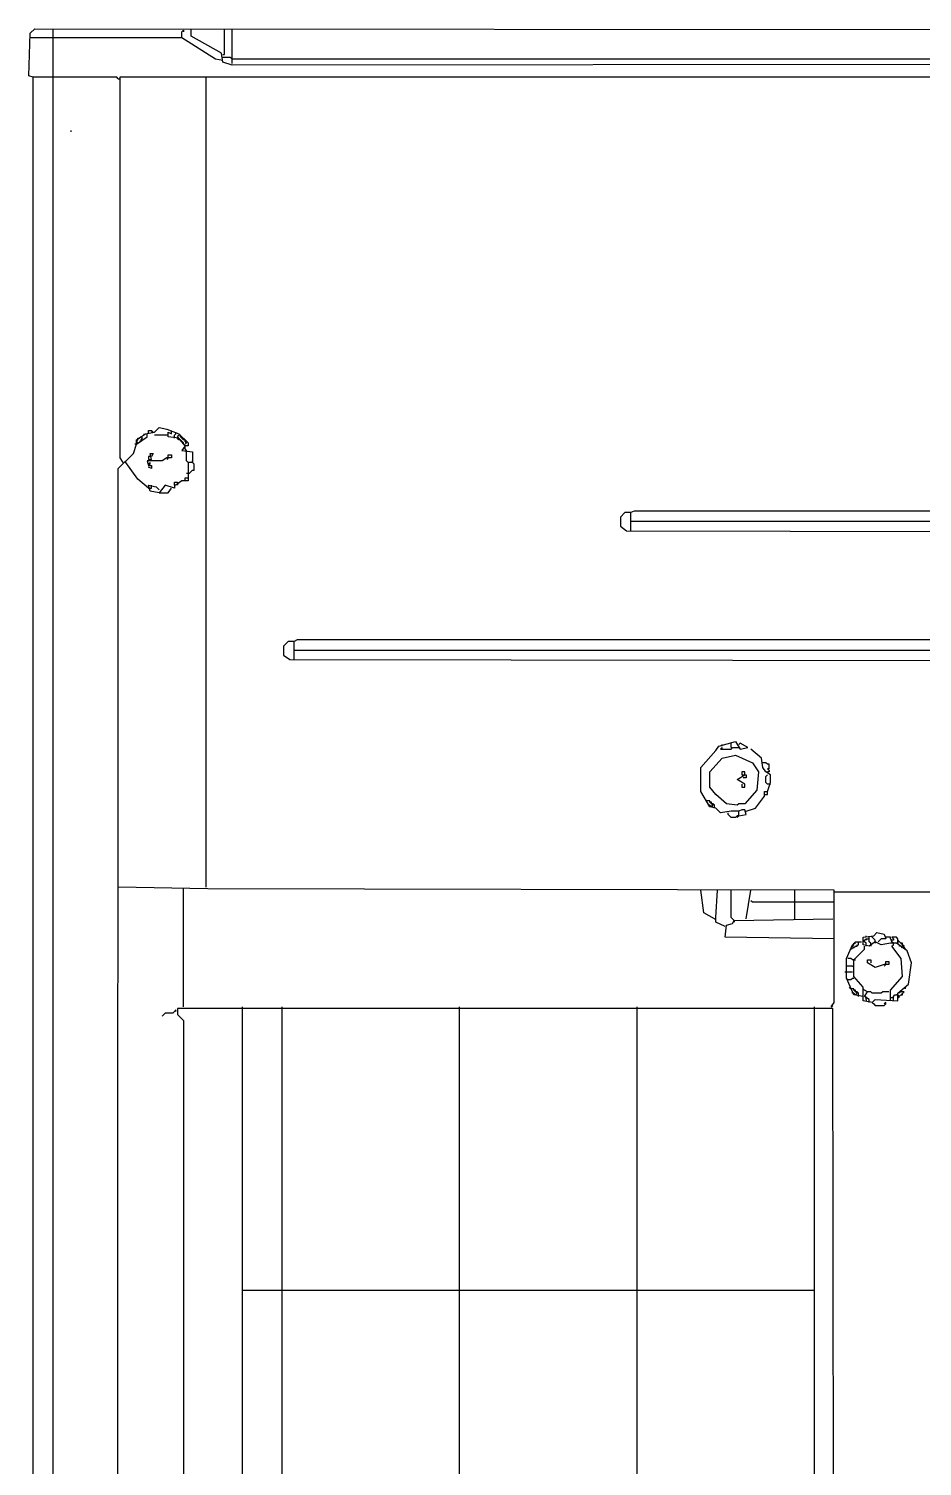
# Model space of a CAD drawing. Extents: x 3792242 to 5145247, y -1546315 to -1031918.
# Drawn here: x 3907536 to 3907952, y -1521974 to -1521304 of the extents above; entities that cross this region are included whole.
import ezdxf

# ---------------------------------------------------------------- set-up
doc = ezdxf.new("R2010")
doc.units = 0
doc.header["$MEASUREMENT"] = 0
doc.layers.add('ZZ-chladenie', color=133, linetype='CONTINUOUS')

msp = doc.modelspace()

# ---------------------------------------------------------------- linework, layer by layer
at = {"layer": 'ZZ-chladenie'}
for p, q in [((3907535.722, -1521326.171), (3907536.429, -1521306.386)), ((3907536.429, -1521306.386), (3907538.549, -1521304.266)), ((3907538.549, -1521304.266), (3908468.447, -1521304.973)), ((3907547.028, -1522613.77), (3907547.028, -1521304.266)), ((3907607.09, -1521305.679), (3907607.797, -1521304.973)), ((3907607.09, -1521308.506), (3907607.09, -1521305.679)), ((3907607.797, -1521304.973), (3907607.797, -1521305.679)), ((3907611.33, -1521304.973), (3907611.33, -1521304.266)), ((3907611.33, -1521307.799), (3907611.33, -1521304.973)), ((3907625.462, -1521315.572), (3907611.33, -1521307.799)), ((3907626.875, -1521316.279), (3907626.875, -1521304.266)), ((3907630.408, -1521320.518), (3907630.408, -1521304.266)), ((3907547.028, -1521308.506), (3907536.429, -1521308.506)), ((3907607.09, -1521308.506), (3907547.028, -1521308.506)), ((3907622.636, -1521318.399), (3907607.09, -1521308.506)), ((3907626.168, -1521319.105), (3907622.636, -1521318.399)), ((3907626.168, -1521319.812), (3907625.462, -1521315.572)), ((3907626.168, -1521316.279), (3907626.875, -1521316.279)), ((3907629.702, -1521317.692), (3907626.168, -1521317.692)), ((3907630.408, -1521321.225), (3907626.168, -1521319.812)), ((3907630.408, -1521318.399), (3907629.702, -1521317.692)), ((3908374.468, -1521318.399), (3907630.408, -1521318.399)), ((3908374.468, -1521320.518), (3907630.408, -1521321.225)), ((3907537.843, -1521326.878), (3907535.722, -1521326.171)), ((3907547.028, -1521326.878), (3907537.843, -1521326.878)), ((3907537.843, -1522613.77), (3907537.843, -1521326.878)), ((3907576.706, -1521326.878), (3907547.028, -1521326.878)), ((3907577.413, -1521327.584), (3907576.706, -1521326.878)), ((3907577.413, -1521327.584), (3907578.119, -1521327.584)), ((3908387.187, -1521326.878), (3907578.119, -1521326.878)), ((3907578.119, -1521326.878), (3907578.119, -1521504.237)), ((3907618.396, -1521704.207), (3907618.396, -1521326.878)), ((3907555.508, -1521352.316), (3907555.508, -1521351.609)), ((3907585.892, -1521495.758), (3907590.131, -1521492.931)), ((3907585.892, -1521497.877), (3907590.838, -1521494.344)), ((3907585.892, -1521496.464), (3907586.598, -1521495.758)), ((3907585.892, -1521497.877), (3907585.892, -1521495.758)), ((3907586.598, -1521495.758), (3907586.598, -1521495.051)), ((3907586.598, -1521495.051), (3907587.305, -1521495.051)), ((3907588.011, -1521494.344), (3907587.305, -1521495.051)), ((3907588.718, -1521495.051), (3907588.011, -1521494.344)), ((3907588.011, -1521495.758), (3907588.718, -1521495.051)), ((3907588.011, -1521496.464), (3907588.011, -1521495.758)), ((3907589.424, -1521493.638), (3907589.424, -1521492.931)), ((3907590.131, -1521492.931), (3907594.371, -1521492.224)), ((3907590.838, -1521494.344), (3907590.838, -1521492.931)), ((3907591.545, -1521492.931), (3907591.545, -1521491.518)), ((3907591.545, -1521491.518), (3907592.958, -1521491.518)), ((3907592.958, -1521491.518), (3907593.665, -1521492.224)), ((3907593.665, -1521492.224), (3907592.958, -1521492.224)), ((3907594.371, -1521492.224), (3907596.491, -1521490.105)), ((3907600.731, -1521493.638), (3907594.371, -1521493.638)), ((3907596.491, -1521490.105), (3907600.024, -1521490.811)), ((3907600.024, -1521490.811), (3907605.677, -1521492.931)), ((3907600.731, -1521494.344), (3907600.731, -1521492.224)), ((3907600.731, -1521492.224), (3907602.144, -1521492.931)), ((3907605.677, -1521495.051), (3907600.731, -1521494.344)), ((3907602.144, -1521492.931), (3907602.144, -1521491.518)), ((3907603.557, -1521493.638), (3907604.263, -1521492.931)), ((3907603.557, -1521495.051), (3907603.557, -1521493.638)), ((3907604.263, -1521492.931), (3907604.263, -1521492.224)), ((3907604.97, -1521494.344), (3907605.677, -1521493.638)), ((3907605.677, -1521495.051), (3907604.97, -1521494.344)), ((3907605.677, -1521495.758), (3907604.97, -1521495.051)), ((3907605.677, -1521492.931), (3907609.917, -1521497.171)), ((3907606.383, -1521493.638), (3907605.677, -1521493.638)), ((3907608.503, -1521498.584), (3907605.677, -1521495.051)), ((3907606.383, -1521495.758), (3907605.677, -1521495.758)), ((3907606.383, -1521494.344), (3907606.383, -1521493.638)), ((3907607.09, -1521495.051), (3907606.383, -1521494.344)), ((3907607.09, -1521496.464), (3907606.383, -1521495.758)), ((3907607.797, -1521495.758), (3907607.09, -1521495.051)), ((3907608.503, -1521495.758), (3907607.797, -1521495.758)), ((3907608.503, -1521496.464), (3907608.503, -1521495.758)), ((3907577.413, -1521509.183), (3907584.479, -1521502.117)), ((3907584.479, -1521502.117), (3907585.892, -1521497.877)), ((3907585.892, -1521497.877), (3907585.185, -1521497.877)), ((3907586.598, -1521497.171), (3907585.892, -1521496.464)), ((3907585.892, -1521497.877), (3907586.598, -1521497.171)), ((3907587.305, -1521496.464), (3907588.011, -1521496.464)), ((3907592.958, -1521504.944), (3907592.252, -1521502.117)), ((3907592.252, -1521502.117), (3907593.665, -1521502.117)), ((3907593.665, -1521502.117), (3907592.958, -1521503.531)), ((3907607.797, -1521497.171), (3907607.09, -1521496.464)), ((3907608.503, -1521498.584), (3907607.09, -1521500.704)), ((3907607.09, -1521500.704), (3907612.036, -1521501.41)), ((3907607.797, -1521497.877), (3907607.797, -1521497.171)), ((3907608.503, -1521498.584), (3907607.797, -1521497.877)), ((3907609.21, -1521497.171), (3907608.503, -1521496.464)), ((3907608.503, -1521497.877), (3907609.21, -1521497.171)), ((3907608.503, -1521499.997), (3907608.503, -1521498.584)), ((3907609.917, -1521498.584), (3907608.503, -1521498.584)), ((3907609.21, -1521500.704), (3907608.503, -1521499.997)), ((3907609.21, -1521505.65), (3907609.21, -1521500.704)), ((3907609.917, -1521497.171), (3907609.917, -1521498.584)), ((3907612.036, -1521501.41), (3907612.036, -1521506.357)), ((3907576.887, -1522613.77), (3907577.413, -1521509.183)), ((3907578.119, -1521504.237), (3907579.532, -1521506.357)), ((3907580.945, -1521506.357), (3907580.945, -1521505.65)), ((3907586.598, -1521514.129), (3907580.945, -1521506.357)), ((3907597.904, -1521505.65), (3907590.838, -1521505.65)), ((3907590.838, -1521505.65), (3907591.545, -1521507.77)), ((3907592.958, -1521503.531), (3907591.545, -1521503.531)), ((3907591.545, -1521503.531), (3907591.545, -1521504.944)), ((3907591.545, -1521504.944), (3907592.958, -1521504.944)), ((3907592.252, -1521506.357), (3907591.545, -1521507.063)), ((3907591.545, -1521507.063), (3907592.252, -1521507.063)), ((3907591.545, -1521507.77), (3907592.958, -1521507.77)), ((3907592.958, -1521509.183), (3907591.545, -1521508.476)), ((3907592.252, -1521507.063), (3907592.252, -1521506.357)), ((3907592.958, -1521507.77), (3907592.958, -1521509.183)), ((3907600.024, -1521504.237), (3907597.904, -1521505.65)), ((3907600.731, -1521504.237), (3907600.024, -1521504.944)), ((3907602.144, -1521504.237), (3907600.024, -1521504.237)), ((3907600.731, -1521504.237), (3907600.731, -1521502.824)), ((3907600.731, -1521502.824), (3907602.144, -1521502.824)), ((3907602.144, -1521502.824), (3907602.144, -1521504.237)), ((3907609.917, -1521506.357), (3907609.21, -1521505.65)), ((3907612.036, -1521506.357), (3907609.917, -1521506.357)), ((3907609.917, -1521506.357), (3907609.917, -1521514.836)), ((3907612.036, -1521506.357), (3907612.036, -1521505.65)), ((3907612.743, -1521507.063), (3907612.036, -1521506.357)), ((3907612.743, -1521509.89), (3907612.743, -1521507.063)), ((3907591.545, -1521518.369), (3907586.598, -1521514.129)), ((3907603.557, -1521516.956), (3907603.557, -1521515.542)), ((3907603.557, -1521515.542), (3907604.97, -1521515.542)), ((3907607.09, -1521514.836), (3907604.263, -1521516.956)), ((3907604.97, -1521515.542), (3907604.97, -1521516.249)), ((3907609.917, -1521514.836), (3907607.09, -1521514.836)), ((3907608.503, -1521514.836), (3907608.503, -1521513.423)), ((3907608.503, -1521513.423), (3907609.21, -1521513.423)), ((3907609.21, -1521511.303), (3907610.623, -1521511.303)), ((3907609.21, -1521513.423), (3907609.917, -1521513.423)), ((3907610.623, -1521511.303), (3907611.33, -1521510.597)), ((3907611.33, -1521510.597), (3907612.036, -1521509.89)), ((3907612.036, -1521509.89), (3907612.743, -1521509.89)), ((3907592.252, -1521519.782), (3907591.545, -1521516.956)), ((3907591.545, -1521516.956), (3907595.078, -1521517.663)), ((3907591.545, -1521518.369), (3907592.958, -1521518.369)), ((3907596.491, -1521520.489), (3907592.252, -1521519.782)), ((3907592.958, -1521518.369), (3907592.958, -1521516.956)), ((3907595.078, -1521517.663), (3907596.491, -1521519.076)), ((3907599.318, -1521516.956), (3907596.491, -1521520.489)), ((3907596.491, -1521520.489), (3907600.731, -1521520.489)), ((3907603.557, -1521518.369), (3907599.318, -1521516.956)), ((3907600.731, -1521520.489), (3907602.144, -1521518.369)), ((3907604.263, -1521516.956), (3907603.557, -1521516.956)), ((3907603.557, -1521516.956), (3907603.557, -1521518.369)), ((3907604.97, -1521516.249), (3907604.97, -1521516.956)), ((3907817.66, -1521528.968), (3907816.247, -1521529.675)), ((3908189.336, -1521528.968), (3907817.66, -1521528.968)), ((3907813.42, -1521529.675), (3907811.3, -1521531.794)), ((3907811.3, -1521531.794), (3907811.3, -1521536.034)), ((3907816.247, -1521529.675), (3907813.42, -1521529.675)), ((3907816.247, -1521538.154), (3907816.247, -1521529.675)), ((3908190.043, -1521533.915), (3907816.247, -1521533.915)), ((3907811.3, -1521536.034), (3907814.126, -1521538.154)), ((3907814.126, -1521538.154), (3908189.336, -1521538.86)), ((3907660.792, -1521589.03), (3907659.379, -1521589.737)), ((3908346.204, -1521589.03), (3907660.792, -1521589.03)), ((3907656.553, -1521589.737), (3907654.433, -1521591.856)), ((3907654.433, -1521591.856), (3907654.433, -1521596.096)), ((3907654.433, -1521596.096), (3907657.259, -1521598.216)), ((3907659.379, -1521589.737), (3907656.553, -1521589.737)), ((3907659.379, -1521598.216), (3907659.379, -1521589.737)), ((3908346.911, -1521593.976), (3907659.379, -1521593.976)), ((3907657.259, -1521598.216), (3908346.204, -1521598.923)), ((3907857.23, -1521638.493), (3907865.003, -1521636.373)), ((3907865.003, -1521636.373), (3907867.122, -1521639.906)), ((3907848.751, -1521648.385), (3907855.817, -1521640.612)), ((3907855.817, -1521640.612), (3907857.23, -1521638.493)), ((3907858.643, -1521639.199), (3907857.937, -1521639.906)), ((3907857.937, -1521639.906), (3907862.883, -1521639.906)), ((3907858.643, -1521638.493), (3907858.643, -1521637.786)), ((3907858.643, -1521639.906), (3907858.643, -1521639.199)), ((3907858.643, -1521644.146), (3907865.003, -1521642.733)), ((3907862.883, -1521639.199), (3907862.883, -1521637.08)), ((3907862.883, -1521639.906), (3907863.59, -1521639.199)), ((3907863.59, -1521639.199), (3907866.416, -1521639.199)), ((3907865.003, -1521642.733), (3907872.775, -1521646.265)), ((3907867.122, -1521637.08), (3907866.416, -1521637.786)), ((3907870.655, -1521639.199), (3907867.122, -1521637.08)), ((3907867.122, -1521639.906), (3907870.655, -1521639.199)), ((3907877.015, -1521644.146), (3907872.069, -1521639.906)), ((3907848.751, -1521659.691), (3907848.751, -1521648.385)), ((3907852.99, -1521650.505), (3907858.643, -1521644.146)), ((3907872.775, -1521646.265), (3907875.602, -1521650.505)), ((3907877.721, -1521648.385), (3907877.015, -1521644.146)), ((3907879.135, -1521646.265), (3907877.721, -1521646.265)), ((3907879.135, -1521650.505), (3907877.721, -1521648.385)), ((3907879.842, -1521646.972), (3907879.135, -1521646.265)), ((3907880.548, -1521646.972), (3907879.842, -1521646.972)), ((3907880.548, -1521649.092), (3907879.842, -1521649.092)), ((3907879.842, -1521649.092), (3907880.548, -1521649.799)), ((3907880.548, -1521649.092), (3907880.548, -1521646.972)), ((3907880.548, -1521649.799), (3907880.548, -1521650.505)), ((3907852.99, -1521657.571), (3907852.99, -1521650.505)), ((3907865.709, -1521654.038), (3907869.242, -1521651.918)), ((3907869.242, -1521656.158), (3907865.709, -1521654.038)), ((3907869.242, -1521650.505), (3907867.829, -1521650.505)), ((3907867.829, -1521650.505), (3907867.829, -1521651.918)), ((3907867.829, -1521651.918), (3907869.242, -1521651.918)), ((3907867.829, -1521656.158), (3907867.829, -1521657.571)), ((3907869.949, -1521653.332), (3907868.535, -1521653.332)), ((3907869.242, -1521651.918), (3907869.242, -1521650.505)), ((3907869.242, -1521651.918), (3907869.949, -1521651.918)), ((3907869.242, -1521657.571), (3907869.242, -1521656.158)), ((3907869.949, -1521651.918), (3907869.949, -1521653.332)), ((3907875.602, -1521650.505), (3907874.895, -1521658.985)), ((3907881.255, -1521651.918), (3907879.135, -1521650.505)), ((3907879.135, -1521652.625), (3907879.842, -1521651.918)), ((3907879.135, -1521655.451), (3907879.135, -1521652.625)), ((3907879.842, -1521656.158), (3907879.135, -1521655.451)), ((3907880.548, -1521650.505), (3907879.842, -1521650.505)), ((3907879.842, -1521659.691), (3907881.255, -1521655.451)), ((3907880.548, -1521656.158), (3907879.842, -1521656.158)), ((3907880.548, -1521656.158), (3907881.255, -1521656.158)), ((3907881.255, -1521655.451), (3907881.255, -1521651.918)), ((3907852.99, -1521666.757), (3907848.751, -1521659.691)), ((3907851.577, -1521663.93), (3907850.87, -1521663.224)), ((3907855.817, -1521661.104), (3907852.99, -1521657.571)), ((3907860.763, -1521665.344), (3907855.817, -1521661.104)), ((3907867.829, -1521657.571), (3907869.242, -1521657.571)), ((3907874.895, -1521658.985), (3907869.242, -1521665.344)), ((3907874.189, -1521667.464), (3907878.428, -1521661.811)), ((3907878.428, -1521661.811), (3907878.428, -1521659.691)), ((3907878.428, -1521659.691), (3907879.842, -1521659.691)), ((3907878.428, -1521661.104), (3907879.842, -1521661.104)), ((3907879.842, -1521661.104), (3907879.842, -1521659.691)), ((3907852.99, -1521663.93), (3907851.577, -1521663.93)), ((3907852.283, -1521666.051), (3907852.283, -1521665.344)), ((3907852.99, -1521666.051), (3907852.283, -1521666.051)), ((3907852.99, -1521664.637), (3907852.99, -1521663.93)), ((3907853.696, -1521664.637), (3907852.99, -1521664.637)), ((3907853.696, -1521665.344), (3907852.99, -1521664.637)), ((3907853.696, -1521666.757), (3907852.99, -1521666.051)), ((3907855.817, -1521667.464), (3907852.99, -1521666.757)), ((3907853.696, -1521665.344), (3907853.696, -1521664.637)), ((3907854.403, -1521666.051), (3907853.696, -1521665.344)), ((3907854.403, -1521665.344), (3907853.696, -1521665.344)), ((3907854.403, -1521666.051), (3907853.696, -1521666.757)), ((3907853.696, -1521666.757), (3907854.403, -1521666.051)), ((3907855.11, -1521666.051), (3907854.403, -1521665.344)), ((3907855.11, -1521667.464), (3907855.11, -1521666.051)), ((3907857.937, -1521669.583), (3907855.817, -1521667.464)), ((3907862.883, -1521668.877), (3907857.937, -1521669.583)), ((3907865.709, -1521666.051), (3907860.763, -1521665.344)), ((3907861.469, -1521670.29), (3907861.469, -1521669.583)), ((3907866.416, -1521668.877), (3907862.883, -1521668.877)), ((3907866.416, -1521665.344), (3907865.709, -1521666.051)), ((3907869.242, -1521665.344), (3907866.416, -1521665.344)), ((3907867.829, -1521668.17), (3907866.416, -1521668.877)), ((3907866.416, -1521670.996), (3907866.416, -1521668.877)), ((3907869.242, -1521668.17), (3907867.829, -1521668.17)), ((3907869.949, -1521670.29), (3907869.242, -1521668.17)), ((3907869.949, -1521668.877), (3907874.189, -1521667.464)), ((3907862.176, -1521670.996), (3907861.469, -1521670.29)), ((3907862.883, -1521671.703), (3907862.176, -1521670.996)), ((3907865.003, -1521671.703), (3907862.883, -1521671.703)), ((3907865.709, -1521670.996), (3907865.003, -1521671.703)), ((3907866.416, -1521670.996), (3907865.709, -1521671.703)), ((3907866.416, -1521670.996), (3907865.709, -1521670.996)), ((3907866.416, -1521670.996), (3907869.949, -1521670.29)), ((3907619.102, -1521704.914), (3907577.413, -1521704.207)), ((3907607.797, -1521760.03), (3907607.797, -1521704.914)), ((3907910.932, -1521705.621), (3907619.102, -1521704.914)), ((3907850.164, -1521716.22), (3907848.751, -1521705.621)), ((3907855.817, -1521718.339), (3907856.524, -1521705.621)), ((3907862.883, -1521718.339), (3907862.883, -1521705.621)), ((3907869.949, -1521719.046), (3907872.069, -1521705.621)), ((3907892.56, -1521719.046), (3907892.56, -1521705.621)), ((3907910.932, -1521757.91), (3907910.932, -1521705.621)), ((3907910.932, -1521706.327), (3908385.774, -1521706.327)), ((3907855.11, -1521719.046), (3907850.164, -1521716.22)), ((3907872.775, -1521711.273), (3907872.069, -1521710.567)), ((3907892.56, -1521711.273), (3907872.775, -1521711.273)), ((3907910.932, -1521711.273), (3907892.56, -1521711.273)), ((3907855.11, -1521719.046), (3907855.817, -1521719.046)), ((3907855.817, -1521720.46), (3907855.817, -1521718.339)), ((3907860.056, -1521722.579), (3907855.817, -1521720.46)), ((3907860.056, -1521727.526), (3907860.763, -1521721.873)), ((3907860.763, -1521721.873), (3907863.59, -1521721.166)), ((3907863.59, -1521719.046), (3907862.883, -1521718.339)), ((3907864.296, -1521719.753), (3907863.59, -1521719.046)), ((3907863.59, -1521721.166), (3907864.296, -1521719.753)), ((3907864.296, -1521719.753), (3907910.226, -1521719.046)), ((3907864.296, -1521719.753), (3907864.296, -1521720.46)), ((3907910.932, -1521728.232), (3907860.056, -1521727.526)), ((3907919.412, -1521731.059), (3907920.825, -1521729.646)), ((3907920.825, -1521729.646), (3907923.651, -1521729.646)), ((3907922.238, -1521731.059), (3907922.238, -1521729.646)), ((3907924.358, -1521727.526), (3907929.304, -1521726.819)), ((3907924.358, -1521731.059), (3907924.358, -1521727.526)), ((3907925.064, -1521728.939), (3907925.771, -1521728.232)), ((3907925.064, -1521729.646), (3907925.064, -1521728.939)), ((3907925.771, -1521730.352), (3907925.064, -1521729.646)), ((3907925.771, -1521727.526), (3907925.771, -1521726.819)), ((3907925.771, -1521728.232), (3907925.771, -1521728.939)), ((3907925.771, -1521728.232), (3907927.184, -1521728.232)), ((3907927.184, -1521728.232), (3907927.184, -1521727.526)), ((3907927.184, -1521729.646), (3907927.184, -1521728.232)), ((3907927.891, -1521730.352), (3907927.184, -1521729.646)), ((3907930.011, -1521729.646), (3907927.184, -1521731.765)), ((3907928.597, -1521727.526), (3907928.597, -1521726.819)), ((3907929.304, -1521728.232), (3907928.597, -1521727.526)), ((3907929.304, -1521726.819), (3907930.717, -1521725.405)), ((3907930.011, -1521728.939), (3907929.304, -1521728.232)), ((3907930.011, -1521729.646), (3907930.011, -1521728.939)), ((3907930.011, -1521729.646), (3907930.011, -1521730.352)), ((3907932.837, -1521731.059), (3907930.011, -1521729.646)), ((3907930.717, -1521725.405), (3907934.251, -1521726.112)), ((3907932.837, -1521728.232), (3907931.424, -1521729.646)), ((3907934.957, -1521728.232), (3907932.837, -1521728.232)), ((3907934.251, -1521726.112), (3907934.957, -1521728.232)), ((3907937.077, -1521727.526), (3907934.957, -1521727.526)), ((3907937.077, -1521728.232), (3907937.077, -1521727.526)), ((3907937.783, -1521728.939), (3907937.077, -1521728.232)), ((3907937.783, -1521728.939), (3907937.077, -1521728.939)), ((3907939.903, -1521727.526), (3907937.783, -1521727.526)), ((3907937.783, -1521727.526), (3907938.49, -1521728.232)), ((3907938.49, -1521728.939), (3907937.783, -1521728.939)), ((3907937.783, -1521729.646), (3907937.783, -1521728.939)), ((3907938.49, -1521730.352), (3907937.783, -1521729.646)), ((3907938.49, -1521728.232), (3907938.49, -1521728.939)), ((3907940.61, -1521728.232), (3907939.903, -1521727.526)), ((3907940.61, -1521728.939), (3907940.61, -1521728.232)), ((3907942.73, -1521731.059), (3907940.61, -1521728.939)), ((3907940.61, -1521728.939), (3907940.61, -1521730.352)), ((3907940.61, -1521730.352), (3907940.61, -1521728.939)), ((3907916.585, -1521737.418), (3907919.412, -1521731.059)), ((3907918.705, -1521733.178), (3907922.238, -1521731.059)), ((3907919.412, -1521731.765), (3907920.118, -1521731.059)), ((3907920.118, -1521732.472), (3907919.412, -1521731.765)), ((3907920.118, -1521732.472), (3907919.412, -1521731.765)), ((3907920.118, -1521731.059), (3907920.118, -1521730.352)), ((3907920.118, -1521730.352), (3907920.825, -1521730.352)), ((3907920.825, -1521731.765), (3907920.118, -1521732.472)), ((3907920.118, -1521738.125), (3907925.064, -1521733.178)), ((3907920.825, -1521731.765), (3907921.531, -1521731.765)), ((3907921.531, -1521731.765), (3907921.531, -1521731.059)), ((3907927.184, -1521731.765), (3907924.358, -1521731.059)), ((3907925.064, -1521733.178), (3907925.064, -1521731.765)), ((3907925.771, -1521731.765), (3907925.771, -1521730.352)), ((3907927.891, -1521731.059), (3907927.891, -1521730.352)), ((3907927.891, -1521731.059), (3907927.891, -1521731.765)), ((3907937.077, -1521730.352), (3907932.837, -1521731.059)), ((3907939.903, -1521730.352), (3907937.077, -1521730.352)), ((3907937.783, -1521731.765), (3907938.49, -1521731.059)), ((3907942.023, -1521737.418), (3907937.783, -1521731.765)), ((3907938.49, -1521731.059), (3907938.49, -1521730.352)), ((3907944.849, -1521733.885), (3907939.903, -1521730.352)), ((3907941.317, -1521731.765), (3907941.317, -1521731.059)), ((3907942.023, -1521731.765), (3907941.317, -1521731.765)), ((3907942.73, -1521730.352), (3907942.023, -1521730.352)), ((3907942.73, -1521732.472), (3907942.023, -1521731.765)), ((3907942.73, -1521731.059), (3907942.73, -1521730.352)), ((3907943.436, -1521731.765), (3907942.73, -1521731.059)), ((3907944.143, -1521733.178), (3907942.73, -1521731.059)), ((3907943.436, -1521731.765), (3907942.73, -1521732.472)), ((3907942.73, -1521732.472), (3907943.436, -1521731.765)), ((3907946.969, -1521739.538), (3907944.849, -1521733.885)), ((3907916.585, -1521746.604), (3907916.585, -1521737.418)), ((3907919.412, -1521740.951), (3907916.585, -1521740.951)), ((3907918.705, -1521737.418), (3907917.292, -1521737.418)), ((3907919.412, -1521738.125), (3907918.705, -1521737.418)), ((3907920.118, -1521738.125), (3907919.412, -1521738.125)), ((3907919.412, -1521740.951), (3907920.118, -1521740.951)), ((3907920.118, -1521738.125), (3907920.825, -1521738.125)), ((3907920.118, -1521745.897), (3907920.118, -1521738.125)), ((3907926.478, -1521739.538), (3907926.478, -1521738.125)), ((3907926.478, -1521738.125), (3907927.891, -1521738.125)), ((3907930.011, -1521741.657), (3907926.478, -1521739.538)), ((3907927.891, -1521738.125), (3907927.891, -1521739.538)), ((3907934.251, -1521740.244), (3907930.011, -1521741.657)), ((3907934.957, -1521740.244), (3907934.251, -1521740.951)), ((3907936.37, -1521740.244), (3907934.251, -1521740.244)), ((3907934.957, -1521740.244), (3907934.957, -1521738.831)), ((3907934.957, -1521738.831), (3907936.37, -1521738.831)), ((3907936.37, -1521738.831), (3907936.37, -1521740.244)), ((3907942.73, -1521745.897), (3907942.023, -1521737.418)), ((3907945.556, -1521749.43), (3907946.969, -1521739.538)), ((3907916.585, -1521743.778), (3907915.878, -1521743.778)), ((3907919.412, -1521743.778), (3907916.585, -1521743.778)), ((3907920.118, -1521754.377), (3907916.585, -1521746.604)), ((3907917.292, -1521747.311), (3907916.585, -1521747.311)), ((3907917.292, -1521747.311), (3907918.705, -1521747.311)), ((3907918.705, -1521747.311), (3907919.412, -1521746.604)), ((3907919.412, -1521746.604), (3907920.118, -1521746.604)), ((3907924.358, -1521750.844), (3907920.118, -1521745.897)), ((3907937.077, -1521752.257), (3907942.73, -1521745.897)), ((3907940.61, -1521753.67), (3907945.556, -1521749.43)), ((3907918.705, -1521751.551), (3907917.998, -1521750.844)), ((3907920.118, -1521751.551), (3907918.705, -1521751.551)), ((3907919.412, -1521753.67), (3907919.412, -1521752.964)), ((3907920.118, -1521753.67), (3907919.412, -1521753.67)), ((3907920.118, -1521752.257), (3907920.118, -1521751.551)), ((3907920.825, -1521752.257), (3907920.118, -1521752.257)), ((3907920.825, -1521752.964), (3907920.118, -1521752.257)), ((3907920.825, -1521754.377), (3907920.118, -1521753.67)), ((3907924.358, -1521755.083), (3907920.118, -1521754.377)), ((3907920.825, -1521752.964), (3907920.825, -1521752.257)), ((3907921.531, -1521753.67), (3907920.825, -1521752.964)), ((3907921.531, -1521752.964), (3907920.825, -1521752.964)), ((3907921.531, -1521753.67), (3907920.825, -1521754.377)), ((3907920.825, -1521754.377), (3907921.531, -1521753.67)), ((3907922.238, -1521753.67), (3907921.531, -1521752.964)), ((3907922.238, -1521755.083), (3907922.238, -1521753.67)), ((3907924.358, -1521757.203), (3907924.358, -1521750.844)), ((3907925.064, -1521752.257), (3907924.358, -1521751.551)), ((3907926.478, -1521752.964), (3907925.064, -1521752.257)), ((3907925.064, -1521755.083), (3907926.478, -1521752.964)), ((3907927.184, -1521756.496), (3907925.064, -1521755.083)), ((3907925.771, -1521756.496), (3907925.771, -1521755.083)), ((3907925.771, -1521756.496), (3907925.771, -1521757.203)), ((3907927.891, -1521752.964), (3907926.478, -1521752.964)), ((3907927.184, -1521757.91), (3907927.184, -1521756.496)), ((3907928.597, -1521753.67), (3907927.891, -1521752.964)), ((3907932.837, -1521753.67), (3907928.597, -1521753.67)), ((3907928.597, -1521757.91), (3907930.011, -1521756.496)), ((3907930.011, -1521756.496), (3907940.61, -1521757.203)), ((3907933.544, -1521752.964), (3907932.837, -1521753.67)), ((3907936.37, -1521752.964), (3907933.544, -1521752.964)), ((3907937.077, -1521757.203), (3907937.077, -1521752.257)), ((3907938.49, -1521755.79), (3907937.077, -1521755.79)), ((3907938.49, -1521755.083), (3907939.196, -1521754.377)), ((3907938.49, -1521757.203), (3907938.49, -1521755.083)), ((3907939.196, -1521754.377), (3907939.903, -1521754.377)), ((3907940.61, -1521754.377), (3907939.903, -1521754.377)), ((3907940.61, -1521755.79), (3907943.436, -1521752.964)), ((3907940.61, -1521757.203), (3907940.61, -1521753.67)), ((3907941.317, -1521755.083), (3907940.61, -1521754.377)), ((3907940.61, -1521755.79), (3907941.317, -1521755.083)), ((3907941.317, -1521753.67), (3907941.317, -1521752.964)), ((3907941.317, -1521752.964), (3907942.023, -1521752.964)), ((3907943.436, -1521752.964), (3907942.023, -1521752.964)), ((3907942.023, -1521754.377), (3907942.73, -1521754.377)), ((3907942.73, -1521754.377), (3907942.73, -1521753.67)), ((3907944.143, -1521751.551), (3907944.143, -1521750.844)), ((3907598.611, -1521763.562), (3907597.904, -1521764.269)), ((3907599.318, -1521762.856), (3907598.611, -1521763.562)), ((3907602.85, -1521762.856), (3907599.318, -1521762.856)), ((3907603.557, -1521762.149), (3907602.85, -1521762.856)), ((3907604.263, -1521761.443), (3907603.557, -1521762.149)), ((3907604.263, -1521762.149), (3907604.263, -1521761.443)), ((3907910.226, -1521760.736), (3907604.97, -1521760.736)), ((3907604.97, -1521760.736), (3907604.97, -1521763.562)), ((3907604.97, -1521763.562), (3907607.797, -1521766.389)), ((3907635.354, -1522288.574), (3907635.354, -1521760.03)), ((3907653.726, -1522288.574), (3907653.726, -1521760.03)), ((3907736.399, -1522288.574), (3907736.399, -1521760.03)), ((3907819.073, -1522288.574), (3907819.073, -1521760.03)), ((3907901.746, -1522288.574), (3907901.746, -1521760.03)), ((3907909.519, -1521760.03), (3907910.932, -1521757.91)), ((3907909.519, -1521760.03), (3907910.226, -1521759.323)), ((3907910.932, -1522286.454), (3907910.226, -1521760.736)), ((3907928.597, -1521757.91), (3907924.358, -1521757.203)), ((3907928.597, -1521757.91), (3907929.304, -1521758.616)), ((3907929.304, -1521758.616), (3907930.011, -1521759.323)), ((3907930.011, -1521759.323), (3907934.251, -1521759.323)), ((3907934.957, -1521757.91), (3907934.251, -1521758.616)), ((3907934.251, -1521759.323), (3907934.957, -1521758.616)), ((3907934.957, -1521758.616), (3907934.957, -1521757.91)), ((3907607.797, -1521766.389), (3907607.797, -1522288.574)), ((3907653.726, -1521892.166), (3907635.354, -1521892.166)), ((3907736.399, -1521892.166), (3907653.726, -1521892.166)), ((3907819.073, -1521892.166), (3907736.399, -1521892.166)), ((3907901.746, -1521892.166), (3907819.073, -1521892.166))]:
    msp.add_line(p, q, dxfattribs=at)

doc.saveas('drawing.dxf')
